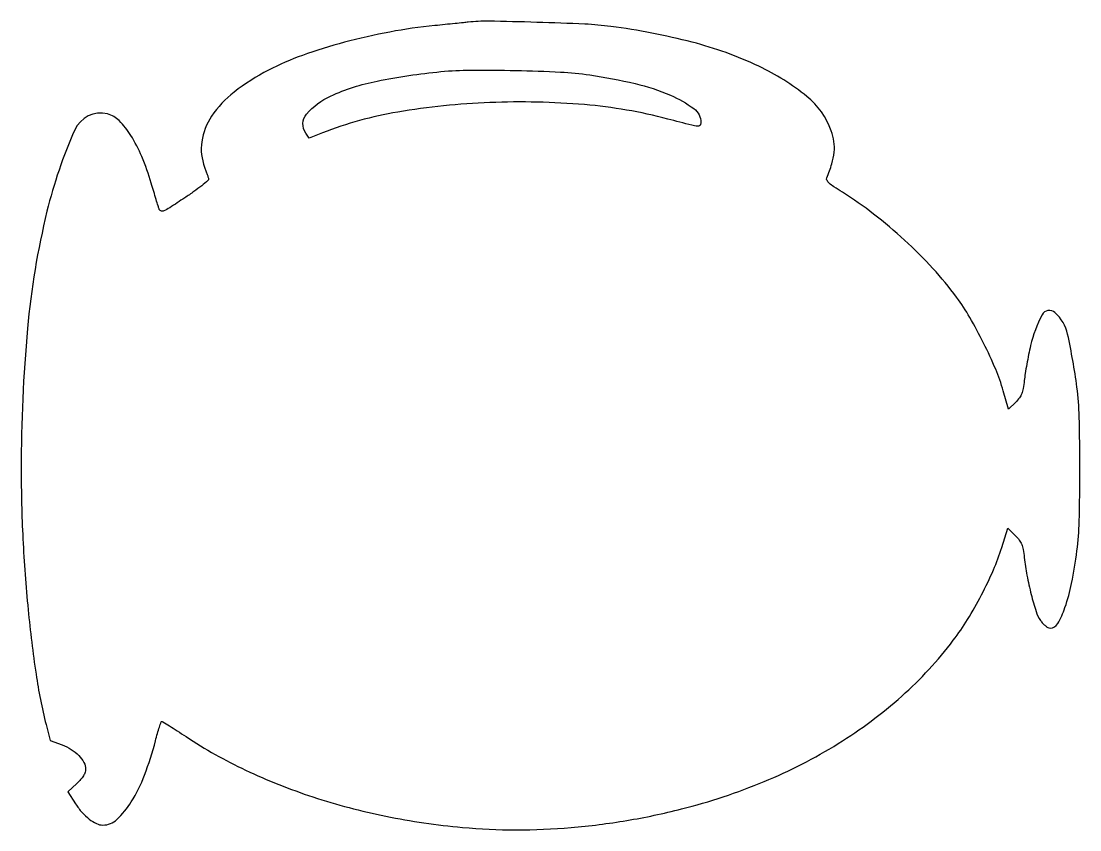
# Model space of a CAD drawing. Extents: x 0 to 459, y 0 to 351.
import ezdxf

# ---------------------------------------------------------------- set-up
doc = ezdxf.new("R2010")
doc.units = 0

msp = doc.modelspace()

# ---------------------------------------------------------------- linework, layer by layer
for points in [[(194, 350.420298, -0.002428), (191.996512, 350.200634, -0.000446), (188.296875, 349.816513, -0.00048), (183.96802, 349.375162, -0.000436), (179.5, 348.927892, 0.021229), (160.017438, 346.155527, 0.019467), (140.261342, 341.681007, 0.020264), (122.042269, 336.001602, 0.03368), (107.296239, 329.59183, 0.045047), (92.388227, 320.090714, 0.08307), (82.640384, 309.576593, 0.108565), (78.421141, 298.553343, 0.128834), (79.608226, 287.5, -0.005092), (80.203959, 285.883355, -0.005917), (80.736576, 284.333653, -0.005303), (81.157448, 283.013427, -0.034904), (81.314333, 282.337968, -0.264639), (81.057441, 281.653356, -0.006552), (78.361085, 279.467129, -0.012447), (75.011169, 276.955743, -0.007944), (71, 274.196688, -0.003044), (64.467504, 269.911715, -0.041304), (61.956443, 268.566225, -0.187075), (60.663005, 268.515159, -0.240754), (59.848518, 269.35872, -0.00054), (59.452082, 270.666791, -0.000067), (58.593429, 273.512436, -0.000079), (57.574671, 276.892253, -0.000066), (56.490721, 280.492127, 0.025456), (52.356688, 292.059424, 0.042024), (47.584539, 301.267569, 0.051999), (42.530988, 307.69834, 0.139632), (37.537196, 310.58002, 0.364292), (23.266684, 303.637319, 0.045143), (11.220053, 268.361068, 0.037171), (2.770365, 217.473541, 0.022573), (0.018614, 156.5, 0.012396), (0.772174, 126.157278, 0.011892), (3.029182, 95.464907, 0.01247), (6.466658, 67.458238, 0.025064), (10.828177, 45.626697), (12.563486, 38.753394), (17.737891, 36.823169, -0.050955), (21.757804, 34.837178, -0.059762), (25.06162, 32.16512, -0.06843), (27.25954, 29.180161, -0.12516), (28, 26.268439, -0.089139), (27.7582, 24.922907, -0.049216), (27.023316, 23.416874, -0.040302), (25.822914, 21.780422, -0.024235), (24.159497, 20.036945), (20.318994, 16.383562), (23.660294, 11.176598, 0.038409), (26.430804, 7.51165, 0.046975), (29.564295, 4.575837, 0.053529), (32.709319, 2.638927, 0.111723), (35.5, 2.007476, 0.192788), (41.573086, 4.4395, 0.062948), (47.781208, 12.065535, 0.048278), (53.558319, 23.69517, 0.027907), (58.308966, 38.588741, -0.005843), (59.182912, 41.813442, -0.009487), (60.009086, 44.529193, -0.003673), (60.766416, 46.80202, -0.320827), (61.043203, 47, -0.139988), (61.442, 46.886115, -0.001048), (64.360957, 45.06244, -0.003811), (67.697719, 42.932366, -0.002423), (71.551523, 40.404052, 0.036429), (97.397206, 25.857277, 0.030614), (126.608043, 14.237239, 0.029394), (158.283237, 5.857506, 0.027336), (191.5, 1.000339, 0.022759), (214.755964, -0.047589, 0.020873), (238.696586, 0.963747, 0.020592), (262.805349, 3.996436, 0.020637), (286.565162, 9.000564, 0.035698), (322.448702, 20.90043, 0.040965), (354.578082, 37.361248, 0.043083), (382.162785, 57.961961, 0.04902), (404.519882, 82.189906, 0.023974), (410.71986, 91.264864, 0.017448), (416.757436, 101.89513, 0.017601), (421.952333, 112.747953, 0.027258), (425.579537, 122.480711), (428.195536, 130.871131), (431.434793, 127.631874, -0.034145), (433.158714, 125.654922, -0.065377), (434.199982, 123.829123, -0.053976), (434.848812, 121.571759, -0.016975), (435.333168, 118.086525, 0.020976), (436.464069, 110.400424, 0.016014), (438.320186, 102.10233, 0.014725), (440.455598, 94.718799, 0.07062), (442.364414, 90.787213, 0.036783), (443.353868, 89.52935, 0.039806), (444.493034, 88.465619, 0.043347), (445.608574, 87.72682, 0.125228), (446.5, 87.5, 0.269299), (449.830326, 89.433965, 0.045786), (452.993137, 96.384311, 0.035043), (455.851758, 106.897624, 0.015821), (458.182467, 121, 0.027431), (459.173948, 133.800574, 0.005613), (459.428787, 156.5, 0.005613), (459.173948, 179.199426, 0.027431), (458.182467, 192, 0.020972), (454.139198, 214.990315, 0.156951), (448.638536, 224.434909, 0.489836), (443.030353, 223.420642, 0.06266), (438.070723, 210.07257, 0.007396), (437.226618, 206.222049, 0.005582), (436.409354, 201.969094, 0.005646), (435.731055, 197.954915, 0.012991), (435.333656, 194.918147, -0.016977), (434.856506, 191.484882, -0.051739), (434.217112, 189.222456, -0.063856), (433.211765, 187.409666, -0.037326), (431.593117, 185.520814), (428.511208, 182.4249), (426.224094, 190.46245, 0.031101), (422.933837, 199.781441, 0.015492), (417.684402, 211.150396, 0.015486), (411.665357, 222.31317, 0.027563), (405.940049, 231.040425, 0.026647), (395.667451, 243.512564, 0.021246), (383.350386, 255.845405, 0.021139), (369.948509, 267.163043, 0.025419), (356.413261, 276.586527, -0.008851), (352.707329, 278.988444, -0.038063), (350.646415, 280.617351, -0.07396), (349.645953, 281.859078, -0.237973), (349.580773, 282.88734, 0.025896), (351.809649, 288.952467, 0.051027), (352.820822, 293.981436, 0.059354), (352.719048, 298.583442, 0.050529), (351.556065, 303.30201, 0.138235), (340.978097, 318.20221, 0.059244), (320.120202, 331.28965, 0.047732), (291.2022, 341.735027, 0.030077), (255.922388, 348.560117, 0.021332), (244.660087, 349.557181, 0.003903), (223.761083, 350.34832, 0.003235), (202.730944, 350.843932, 0.0328)], [(246.806951, 327.535278, -0.022737), (266.467431, 323.783295, -0.043066), (281.763428, 318.712388, -0.056977), (291.917437, 312.898225, -0.238614), (295, 306.806698, -0.182424), (294.559108, 305.638482, -0.244477), (293.520908, 305.236412, -0.0357), (290.987596, 305.701137, -0.00109), (280.671386, 308.39008, 0.0433), (244.476037, 314.626133, 0.031013), (203.39583, 315.532626, 0.031399), (163.433416, 311.413175, 0.051871), (130.753653, 302.398784), (125.007306, 300.151481), (123.503653, 302.298247, -0.341886), (123.897154, 310.51671, -0.109804), (134.313321, 318.359205, -0.057286), (154.476489, 324.86665, -0.025419), (182.168576, 328.964464, -0.022578), (195.111302, 329.624276, -0.006973), (214.634798, 329.464956, -0.006936), (234.111917, 328.763887, -0.023318)]]:
    msp.add_lwpolyline(points, format="xyb", close=True)

doc.saveas('drawing.dxf')
